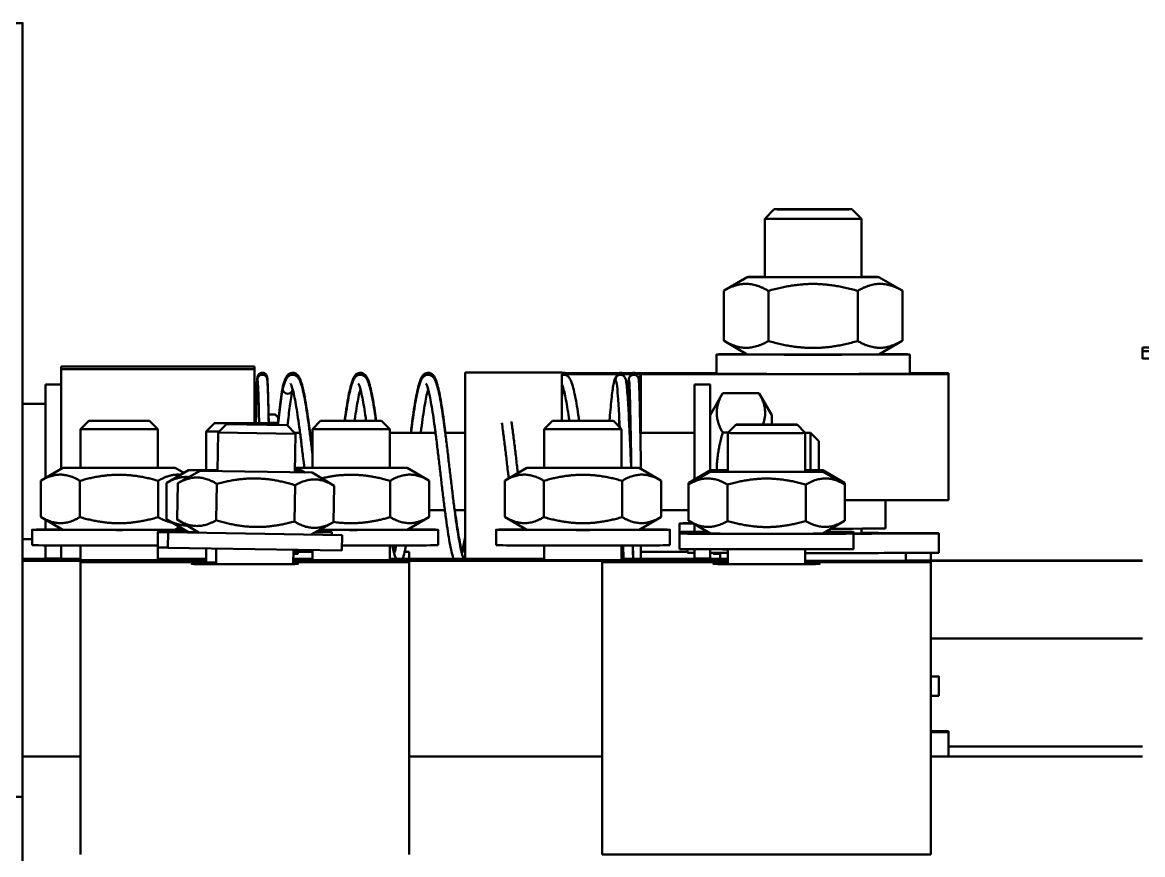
# Model space of a CAD drawing. Header units: millimetres. Extents: x -1901 to 2520, y -3919 to 1782.
# Drawn here: x 231.3 to 289.2, y 1018.2 to 1061.2 of the extents above; entities that cross this region are included whole.
import ezdxf

# ---------------------------------------------------------------- set-up
doc = ezdxf.new("R2010")
doc.units = ezdxf.units.MM
doc.header["$LTSCALE"] = 6
doc.layers.add('Visible (ISO)', color=7, linetype='Continuous', lineweight=50)

msp = doc.modelspace()

# ---------------------------------------------------------------- linework, layer by layer
at = {"layer": 'Visible (ISO)'}
for p, q in [((231.251, 1061.173), (198.251, 1061.173)), ((231.251, 1061.204), (231.251, 1061.173)), ((231.251, 1021.173), (231.251, 1061.173)), ((270.143, 1051.544), (269.652, 1051.053)), ((274.161, 1051.544), (274.652, 1051.053)), ((269.652, 1048.044), (269.652, 1051.053)), ((274.652, 1048.044), (274.652, 1051.053)), ((268.752, 1048.044), (267.547, 1047.348)), ((275.552, 1048.044), (276.756, 1047.349)), ((267.533, 1044.748), (267.533, 1047.34)), ((269.842, 1044.735), (269.842, 1047.328)), ((274.461, 1044.735), (274.461, 1047.328)), ((276.771, 1044.748), (276.771, 1047.34)), ((268.752, 1044.044), (267.547, 1044.739)), ((275.552, 1044.044), (276.756, 1044.739)), ((289.2, 1044.393), (289.2, 1044.206)), ((267.152, 1043.044), (267.152, 1044.044)), ((277.152, 1043.044), (277.152, 1044.044)), ((289.2, 1044.206), (289.2, 1043.824)), ((289.2, 1043.824), (305.6, 1043.824)), ((289.2, 1043.824), (289.2, 1043.819)), ((243.251, 1043.41), (233.251, 1043.41)), ((233.251, 1043.278), (233.251, 1043.41)), ((243.251, 1043.278), (233.251, 1043.278)), ((233.251, 1038.122), (233.251, 1043.278)), ((243.251, 1043.278), (243.251, 1043.41)), ((243.251, 1040.494), (243.251, 1043.278)), ((254.152, 1043.1), (259.152, 1043.1)), ((254.152, 1043.1), (254.152, 1042.988)), ((259.152, 1043.1), (259.152, 1043.075)), ((254.152, 1040.982), (254.152, 1042.988)), ((267.152, 1043.075), (259.152, 1043.075)), ((259.152, 1043.013), (259.152, 1042.988)), ((279.152, 1043.013), (259.152, 1043.013)), ((259.152, 1042.988), (259.152, 1040.982)), ((263.251, 1042.958), (263.251, 1042.958)), ((263.251, 1042.531), (263.251, 1042.958)), ((263.251, 1039.994), (263.251, 1042.531)), ((279.152, 1043.075), (277.152, 1043.075)), ((279.152, 1043.075), (279.152, 1043.013)), ((279.152, 1036.513), (279.152, 1043.013)), ((232.451, 1037.66), (232.451, 1042.494)), ((233.251, 1042.494), (232.451, 1042.494)), ((266.022, 1042.494), (266.022, 1037.581)), ((266.022, 1042.494), (266.822, 1042.494)), ((266.822, 1042.494), (266.822, 1038.043)), ((266.822, 1040.894), (267.476, 1042.029)), ((269.363, 1042.036), (267.481, 1042.036)), ((270.022, 1040.894), (269.367, 1042.029)), ((231.251, 1041.494), (232.451, 1041.494)), ((244.322, 1040.937), (244.497, 1040.761)), ((254.152, 1034.982), (254.152, 1040.982)), ((259.152, 1040.982), (259.152, 1040.613)), ((270.022, 1040.416), (270.022, 1040.894)), ((234.68, 1040.609), (234.251, 1040.18)), ((237.822, 1040.609), (238.251, 1040.18)), ((241.18, 1040.489), (240.751, 1040.06)), ((241.812, 1040.432), (241.375, 1040.009)), ((241.812, 1040.432), (244.952, 1040.381)), ((244.322, 1040.489), (244.421, 1040.389)), ((244.952, 1040.381), (245.375, 1039.945)), ((246.68, 1040.609), (246.251, 1040.18)), ((249.822, 1040.609), (250.251, 1040.18)), ((258.68, 1040.609), (258.251, 1040.18)), ((261.822, 1040.609), (262.251, 1040.18)), ((268.18, 1040.411), (267.751, 1039.982)), ((271.322, 1040.411), (271.751, 1039.982)), ((234.251, 1038.18), (234.251, 1040.18)), ((238.251, 1038.18), (238.251, 1040.18)), ((240.751, 1038.06), (240.751, 1040.06)), ((241.343, 1038.009), (241.375, 1040.009)), ((245.375, 1039.945), (241.375, 1040.009)), ((245.327, 1039.994), (245.613, 1039.994)), ((245.343, 1037.945), (245.375, 1039.945)), ((246.117, 1039.994), (246.251, 1039.994)), ((246.251, 1038.18), (246.251, 1040.18)), ((250.251, 1038.18), (250.251, 1040.18)), ((250.251, 1039.994), (252.621, 1039.994)), ((253.125, 1039.994), (254.152, 1039.994)), ((258.251, 1038.18), (258.251, 1040.18)), ((262.251, 1038.18), (262.251, 1040.18)), ((262.663, 1039.994), (262.719, 1039.994)), ((263.217, 1039.994), (266.022, 1039.994)), ((267.773, 1040.004), (267.481, 1040.004)), ((267.751, 1037.982), (267.751, 1039.982)), ((271.738, 1039.994), (272.022, 1039.994)), ((271.751, 1037.982), (271.751, 1039.982)), ((272.022, 1038.065), (272.022, 1039.994)), ((272.451, 1039.565), (272.022, 1039.994)), ((272.451, 1039.565), (272.451, 1038.063)), ((233.351, 1038.18), (232.222, 1037.528)), ((239.851, 1038.06), (238.722, 1037.408)), ((239.151, 1038.18), (239.605, 1037.918)), ((240.443, 1038.024), (239.292, 1037.383)), ((246.243, 1037.93), (240.443, 1038.024)), ((245.351, 1038.18), (245.346, 1038.177)), ((245.651, 1038.06), (245.864, 1037.937)), ((246.243, 1037.93), (247.373, 1037.253)), ((251.151, 1038.18), (252.28, 1037.528)), ((257.351, 1038.18), (256.222, 1037.528)), ((263.151, 1038.18), (264.28, 1037.528)), ((266.851, 1038.06), (265.722, 1037.408)), ((266.851, 1037.982), (265.722, 1037.33)), ((272.651, 1038.06), (273.78, 1037.408)), ((272.651, 1037.982), (273.78, 1037.33)), ((232.209, 1037.521), (232.209, 1035.639)), ((234.23, 1037.51), (234.23, 1035.628)), ((238.272, 1037.51), (238.272, 1035.628)), ((238.709, 1037.401), (238.709, 1035.519)), ((239.291, 1037.383), (239.261, 1035.502)), ((241.312, 1037.351), (241.282, 1035.469)), ((250.272, 1037.51), (250.272, 1035.628)), ((252.292, 1037.521), (252.292, 1035.639)), ((256.209, 1037.521), (256.209, 1035.639)), ((258.23, 1037.51), (258.23, 1035.628)), ((262.272, 1037.51), (262.272, 1035.628)), ((264.292, 1037.521), (264.292, 1035.639)), ((265.709, 1037.401), (265.709, 1037.323)), ((265.709, 1037.323), (265.709, 1035.441)), ((267.73, 1037.312), (267.73, 1035.43)), ((271.772, 1037.312), (271.772, 1035.43)), ((273.792, 1037.401), (273.792, 1037.323)), ((273.792, 1037.323), (273.792, 1035.441)), ((245.353, 1037.286), (245.323, 1035.404)), ((247.373, 1037.253), (247.343, 1035.371)), ((273.792, 1036.513), (279.152, 1036.513)), ((275.902, 1035.044), (275.902, 1036.513)), ((233.351, 1034.98), (232.222, 1035.632)), ((251.151, 1034.98), (252.28, 1035.631)), ((252.292, 1035.994), (253.106, 1035.994)), ((253.61, 1035.994), (254.152, 1035.994)), ((257.351, 1034.98), (256.222, 1035.632)), ((263.151, 1034.98), (264.28, 1035.631)), ((264.292, 1035.994), (265.709, 1035.994)), ((231.751, 1034.18), (231.751, 1034.98)), ((232.451, 1034.987), (232.451, 1035.499)), ((233.251, 1034.99), (233.251, 1035.037)), ((239.851, 1034.859), (238.722, 1035.511)), ((239.151, 1034.98), (239.397, 1035.122)), ((240.392, 1034.824), (239.261, 1035.501)), ((246.191, 1034.731), (247.343, 1035.371)), ((252.751, 1034.18), (252.751, 1034.98)), ((254.152, 1033.473), (254.152, 1034.982)), ((255.751, 1034.18), (255.751, 1034.98)), ((263.251, 1034.99), (263.251, 1035.037)), ((264.751, 1034.18), (264.751, 1034.98)), ((265.251, 1034.86), (265.251, 1035.308)), ((266.851, 1034.782), (265.722, 1035.434)), ((266.022, 1035.261), (266.022, 1034.867)), ((272.651, 1034.782), (273.78, 1035.433)), ((274.652, 1034.784), (274.652, 1035.035)), ((231.251, 1034.494), (231.751, 1034.494)), ((238.251, 1034.06), (238.251, 1034.86)), ((238.779, 1034.05), (238.792, 1034.85)), ((238.792, 1034.85), (247.791, 1034.705)), ((247.251, 1034.714), (247.251, 1034.86)), ((247.778, 1033.905), (247.791, 1034.705)), ((265.251, 1034.782), (265.251, 1034.86)), ((265.251, 1033.982), (265.251, 1034.782)), ((274.251, 1034.782), (274.251, 1034.86)), ((274.251, 1033.982), (274.251, 1034.782)), ((278.652, 1034.794), (278.652, 1033.794)), ((232.451, 1033.494), (232.451, 1034.172)), ((233.251, 1033.473), (233.251, 1034.169)), ((234.251, 1033.403), (234.251, 1034.167)), ((238.251, 1033.403), (238.251, 1034.06)), ((238.779, 1034.05), (247.778, 1033.905)), ((240.751, 1033.283), (240.751, 1034.018)), ((241.266, 1033.204), (241.279, 1034.01)), ((245.266, 1033.208), (245.278, 1033.945)), ((246.251, 1033.832), (245.276, 1033.832)), ((246.251, 1033.403), (246.251, 1033.93)), ((250.251, 1033.403), (250.251, 1034.167)), ((251.251, 1033.832), (251.025, 1033.832)), ((251.251, 1033.72), (251.251, 1033.832)), ((258.251, 1033.403), (258.251, 1034.167)), ((262.251, 1033.403), (262.251, 1034.167)), ((262.336, 1033.832), (262.251, 1033.832)), ((263.251, 1033.473), (263.251, 1034.169)), ((265.652, 1033.832), (263.251, 1033.832)), ((265.652, 1033.976), (265.652, 1033.794)), ((266.022, 1033.974), (266.022, 1033.494)), ((266.822, 1033.971), (266.822, 1033.494)), ((267.471, 1033.97), (267.476, 1033.96)), ((267.751, 1033.953), (267.481, 1033.953)), ((267.751, 1033.205), (267.751, 1033.969)), ((271.751, 1033.205), (271.751, 1033.969)), ((234.251, 1033.473), (231.251, 1033.473)), ((231.251, 1033.38), (240.751, 1033.38)), ((233.251, 1033.494), (232.451, 1033.494)), ((234.251, 1033.306), (234.251, 1033.194)), ((240.751, 1033.306), (234.251, 1033.306)), ((240.751, 1033.473), (238.251, 1033.473)), ((251.251, 1033.306), (245.268, 1033.306)), ((245.269, 1033.38), (267.751, 1033.38)), ((246.251, 1033.473), (245.271, 1033.473)), ((258.251, 1033.473), (250.251, 1033.473)), ((251.251, 1033.72), (251.251, 1033.473)), ((251.251, 1033.194), (251.251, 1033.306)), ((261.251, 1033.306), (261.251, 1033.194)), ((267.751, 1033.306), (261.251, 1033.306)), ((267.751, 1033.473), (262.251, 1033.473)), ((266.022, 1033.494), (266.822, 1033.494)), ((267.352, 1033.473), (267.352, 1033.78)), ((278.251, 1033.306), (271.751, 1033.306)), ((289.2, 1033.366), (272.371, 1033.367)), ((289.2, 1033.368), (273.88, 1033.368)), ((276.952, 1033.368), (276.952, 1033.78)), ((276.952, 1033.398), (289.2, 1033.398)), ((276.952, 1033.396), (289.2, 1033.396)), ((278.251, 1033.72), (278.251, 1033.787)), ((278.251, 1033.72), (278.251, 1033.398)), ((278.251, 1033.194), (278.251, 1033.306)), ((234.251, 1031.188), (234.251, 1033.194)), ((251.251, 1033.194), (251.251, 1031.188)), ((261.251, 1031.188), (261.251, 1033.194)), ((278.251, 1033.194), (278.251, 1031.188)), ((234.251, 1018.188), (234.251, 1031.188)), ((251.251, 1018.188), (251.251, 1031.188)), ((261.251, 1018.188), (261.251, 1031.188)), ((278.251, 1018.188), (278.251, 1031.188)), ((289.2, 1029.366), (278.251, 1029.366)), ((278.652, 1026.394), (278.652, 1027.394)), ((278.251, 1024.575), (279.152, 1024.575)), ((279.152, 1024.575), (279.152, 1024.513)), ((279.152, 1024.513), (278.251, 1024.513)), ((279.152, 1023.25), (279.152, 1024.513)), ((279.152, 1023.776), (289.2, 1023.776)), ((231.251, 1023.25), (234.251, 1023.25)), ((251.251, 1023.25), (261.251, 1023.25)), ((278.251, 1023.25), (289.2, 1023.25)), ((231.251, 1021.173), (198.251, 1021.173)), ((231.251, 1016.157), (231.251, 1021.173)), ((261.251, 1018.188), (278.251, 1018.188))]:
    msp.add_line(p, q, dxfattribs=at)
for centre, major_axis in [((272.152, 1051.544), (2.009, 0)), ((236.251, 1040.609), (1.571, 0)), ((242.751, 1040.489), (1.571, 0)), ((248.251, 1040.609), (1.571, 0)), ((260.251, 1040.609), (1.571, 0)), ((269.751, 1040.411), (1.571, 0))]:
    msp.add_ellipse(centre, major_axis=major_axis, ratio=0.003094, dxfattribs=at)
for centre, major_axis, ratio, start_param, end_param in [((272.152, 1051.053), (-2.5, 0), 0.003094, 6.280092, 9.427872), ((272.152, 1048.044), (-3.4, 0), 0.003094, 5.53849, 10.169474), ((272.152, 1048.044), (-2.5, 0), 0.003094, 6.279998, 9.427966), ((291.2, 1044.393), (-2, 0), 0.003094, 4.712389, 6.283185), ((272.152, 1044.044), (5, 0), 0.003094, 2.323917, 7.100861), ((272.152, 1044.044), (3.4, 0), 0.003094, 3.146951, 6.277827), ((291.2, 1044.206), (-2, 0), 0.003094, 0, 1.570796), ((262.187, 1042.843), (0, 0.25), 0.993179, 0, 0.388031), ((262.187, 1042.744), (0, 0.25), 0.993179, 0, 2.16661), ((263.38, 1042.744), (0, 0.25), 0.993179, 0.547639, 1.547506), ((263.38, 1042.744), (0, 0.25), 0.993179, 1.823613, 2.593953), ((272.152, 1043.044), (5, 0), 0.003094, 3.141593, 6.283185), ((244.971, 1042.233), (-0.242, 0.063), 0.886332, 0, 1.797445), ((244.971, 1042.332), (-0.242, 0.063), 0.886332, 0, 0.450374), ((244.971, 1042.233), (0.242, -0.063), 0.886332, 4.939037, 6.283185), ((242.751, 1040.937), (1.571, 0), 0.003094, 1.186708, 1.246805), ((242.751, 1040.937), (-1.571, 0), 0.003094, 1.894788, 1.954754), ((242.751, 1040.937), (1.571, 0), 0.003094, 5.617199, 6.949302), ((242.751, 1040.508), (2, 0), 0.003094, 4.965069, 5.00641), ((242.751, 1040.508), (2, 0), 0.003094, 5.383488, 5.746302), ((236.251, 1040.18), (-2, 0), 0.003094, 6.280092, 9.427872), ((242.751, 1040.06), (-2, 0), 0.003094, 6.280092, 7.127668), ((248.251, 1040.18), (-2, 0), 0.003094, 6.280092, 9.427872), ((260.251, 1040.18), (-2, 0), 0.003094, 6.280092, 9.427872), ((269.751, 1039.982), (-2, 0), 0.003094, 6.280092, 9.427872), ((236.251, 1038.18), (-2.9, 0), 0.003094, 5.473402, 10.234562), ((242.751, 1038.06), (-2.9, 0), 0.003094, 5.473402, 7.347392), ((248.251, 1038.18), (-2.9, 0), 0.003094, 5.473402, 10.234562), ((242.751, 1038.06), (2.9, 0), 0.003094, 5.819281, 6.74699), ((260.251, 1038.18), (-2.9, 0), 0.003094, 5.473402, 10.234562), ((269.751, 1037.982), (-2.9, 0), 0.003094, 5.473402, 10.234562), ((269.751, 1038.06), (-2.9, 0), 0.003094, 5.473402, 7.092969), ((269.751, 1038.06), (2.9, 0), 0.003094, 5.473402, 7.092969), ((236.251, 1034.98), (-4.5, 0), 0.003094, 5.418044, 8.713074), ((236.251, 1034.98), (2.9, 0), 0.003094, 3.146951, 6.277827), ((236.251, 1034.98), (4.5, 0), 0.003094, 0.722421, 0.865141), ((248.251, 1034.98), (4.5, 0), 0.003094, 4.34036, 7.148327), ((248.251, 1034.98), (2.9, 0), 0.003094, 4.117247, 6.277827), ((260.251, 1034.98), (4.5, 0), 0.003094, 2.276451, 7.148327), ((260.251, 1034.98), (2.9, 0), 0.003094, 3.146951, 6.277827), ((269.751, 1035.308), (-4.5, 0), 0.003094, 5.727827, 6.84926), ((272.152, 1035.044), (3.75, 0), 0.003094, 4.964064, 6.283185), ((242.751, 1034.86), (-4.5, 0), 0.003094, 5.418044, 7.291856), ((242.751, 1034.86), (-2.9, 0), 0.003094, 0.005358, 0.589975), ((242.751, 1034.86), (4.5, 0), 0.003094, 5.661071, 6.894173), ((269.751, 1034.782), (4.5, 0), 0.003094, 2.276451, 7.148327), ((269.751, 1034.86), (-4.5, 0), 0.003094, 5.457889, 7.119199), ((269.751, 1034.782), (2.9, 0), 0.003094, 3.146951, 6.277827), ((269.751, 1034.86), (4.5, 0), 0.003094, 5.447172, 7.108482), ((272.152, 1034.794), (6.5, 0), 0.003094, 5.041219, 7.459191), ((272.152, 1034.794), (4, 0), 0.003094, 5.264835, 7.17885), ((236.251, 1034.18), (-4.5, 0), 0.003094, 0, 2.03135), ((242.751, 1034.06), (-4.5, 0), 0.003094, 0, 0.489393), ((242.751, 1033.815), (2.75, 0), 0.003094, 5.876013, 6.690258), ((248.251, 1034.18), (4.5, 0), 0.003094, 4.608022, 6.283185), ((260.251, 1034.18), (4.5, 0), 0.003094, 3.141593, 6.283185), ((269.751, 1033.982), (4.5, 0), 0.003094, 3.141593, 6.283185), ((236.251, 1033.409), (2.75, 0), 0.003094, 2.385136, 7.039642), ((242.751, 1033.289), (-2.75, 0), 0.003094, 5.526729, 7.28403), ((248.251, 1033.409), (2.75, 0), 0.003094, 2.385136, 7.039642), ((242.751, 1033.289), (2.75, 0), 0.003094, 5.868305, 6.697966), ((242.751, 1033.737), (2.75, 0), 0.003094, 5.874864, 6.691407), ((260.251, 1033.409), (2.75, 0), 0.003094, 2.385136, 7.039642), ((272.152, 1033.794), (-6.5, 0), 0.003094, 0, 0.338879), ((269.751, 1033.289), (-2.75, 0), 0.003094, 5.526729, 7.039642), ((272.152, 1033.794), (-6.5, 0), 0.003094, 0.609296, 0.827031), ((269.751, 1033.737), (-2.75, 0), 0.003094, 5.772468, 6.793902), ((272.152, 1033.794), (6.5, 0), 0.003094, 4.65067, 6.283185), ((272.383, 1033.382), (-5.075, 0), 0.003094, 1.445941, 1.568427), ((269.751, 1033.289), (2.75, 0), 0.003094, 5.526729, 7.039642), ((242.751, 1033.211), (2.75, 0), 0.003094, 2.141189, 6.699095), ((269.751, 1033.211), (2.75, 0), 0.003094, 2.385136, 7.039642), ((272.152, 1027.394), (6.5, 0), 0.003094, 5.93013, 6.636241), ((272.152, 1026.394), (6.5, 0), 0.003094, 5.93013, 6.283185)]:
    msp.add_ellipse(centre, major_axis=major_axis, ratio=ratio, start_param=start_param, end_param=end_param, dxfattribs=at)
for points, weights in [([(269.842, 1047.328), (268.688, 1048.001), (267.533, 1047.34)], [1, 1.15470053838, 1]), ([(267.533, 1047.34), (267.54, 1047.344), (267.547, 1047.348)], [1, 1.00082451687, 1.00164024479]), ([(274.461, 1047.328), (272.152, 1047.995), (269.842, 1047.328)], [1, 1.15470053838, 1]), ([(276.771, 1047.34), (275.616, 1048.001), (274.461, 1047.328)], [1, 1.15470053838, 1]), ([(276.756, 1047.349), (276.763, 1047.344), (276.771, 1047.34)], [1.00165546919, 1.00083221148, 1]), ([(267.533, 1044.748), (268.688, 1044.075), (269.842, 1044.735)], [1, 1.15470053838, 1]), ([(269.842, 1044.735), (272.152, 1044.069), (274.461, 1044.735)], [1, 1.15470053838, 1]), ([(274.461, 1044.735), (275.616, 1044.075), (276.771, 1044.748)], [1, 1.15470053838, 1]), ([(267.481, 1042.036), (266.897, 1041.02), (267.481, 1040.004)], [1, 1.15470053838, 1]), ([(267.476, 1042.029), (267.478, 1042.032), (267.481, 1042.036)], [1.00097678639, 1.00048994488, 1]), ([(269.363, 1042.036), (269.365, 1042.032), (269.367, 1042.029)], [1, 1.00048994445, 1.00097678554]), ([(269.559, 1040.416), (269.848, 1041.19), (269.363, 1042.036)], [1.04735501591, 1.12551811029, 1]), ([(267.481, 1040.004), (267.18, 1038.964), (267.168, 1038.064)], [1, 1.07404093538, 1.07720868351]), ([(234.23, 1037.51), (233.22, 1038.099), (232.209, 1037.521)], [1, 1.15470053838, 1]), ([(232.209, 1037.521), (232.216, 1037.524), (232.222, 1037.528)], [1, 1.00083990527, 1.00167069045]), ([(238.272, 1037.51), (236.251, 1038.093), (234.23, 1037.51)], [1, 1.15470053838, 1]), ([(239.437, 1037.821), (238.895, 1037.873), (238.272, 1037.51)], [1.07524112678, 1.09012300317, 1]), ([(239.862, 1037.7), (239.326, 1037.753), (238.709, 1037.401)], [1.07559289077, 1.08900932978, 1]), ([(238.709, 1037.401), (238.716, 1037.404), (238.722, 1037.408)], [1, 1.00083990527, 1.00167069045]), ([(241.312, 1037.351), (240.311, 1037.95), (239.291, 1037.383)], [1, 1.15470053838, 1]), ([(239.291, 1037.383), (239.292, 1037.383), (239.292, 1037.383)], [1, 1.00001541028, 1.0000308175]), ([(245.353, 1037.286), (243.342, 1037.901), (241.312, 1037.351)], [1, 1.15470053838, 1]), ([(247.373, 1037.253), (246.373, 1037.853), (245.353, 1037.286)], [1, 1.15470053838, 1]), ([(250.272, 1037.51), (248.45, 1038.036), (246.728, 1037.639)], [1, 1.13743115563, 1.03068316702]), ([(252.292, 1037.521), (251.282, 1038.099), (250.272, 1037.51)], [1, 1.15470053838, 1]), ([(252.28, 1037.528), (252.286, 1037.524), (252.292, 1037.521)], [1.00162502006, 1.00081682288, 1]), ([(258.23, 1037.51), (257.22, 1038.099), (256.209, 1037.521)], [1, 1.15470053838, 1]), ([(256.209, 1037.521), (256.216, 1037.524), (256.222, 1037.528)], [1, 1.00083990527, 1.00167069045]), ([(262.272, 1037.51), (260.251, 1038.093), (258.23, 1037.51)], [1, 1.15470053838, 1]), ([(264.292, 1037.521), (263.282, 1038.099), (262.272, 1037.51)], [1, 1.15470053838, 1]), ([(264.28, 1037.528), (264.286, 1037.524), (264.292, 1037.521)], [1.00162502006, 1.00081682288, 1]), ([(266.263, 1037.643), (266.002, 1037.568), (265.709, 1037.401)], [1.0596163322, 1.04031346587, 1]), ([(267.73, 1037.312), (266.72, 1037.901), (265.709, 1037.323)], [1, 1.15470053838, 1]), ([(265.709, 1037.401), (265.716, 1037.404), (265.722, 1037.408)], [1, 1.00083990527, 1.00167069045]), ([(265.709, 1037.323), (265.716, 1037.326), (265.722, 1037.33)], [1, 1.00083990527, 1.00167069045]), ([(271.772, 1037.312), (269.751, 1037.895), (267.73, 1037.312)], [1, 1.15470053838, 1]), ([(273.792, 1037.323), (272.782, 1037.901), (271.772, 1037.312)], [1, 1.15470053838, 1]), ([(273.792, 1037.401), (273.5, 1037.568), (273.238, 1037.643)], [1, 1.04033619844, 1.05963809511]), ([(273.78, 1037.408), (273.786, 1037.404), (273.792, 1037.401)], [1.00162502006, 1.00081682288, 1]), ([(273.78, 1037.33), (273.786, 1037.326), (273.792, 1037.323)], [1.00162502006, 1.00081682288, 1]), ([(232.209, 1035.639), (233.22, 1035.05), (234.23, 1035.628)], [1, 1.15470053838, 1]), ([(234.23, 1035.628), (236.251, 1035.045), (238.272, 1035.628)], [1, 1.15470053838, 1]), ([(238.272, 1035.628), (238.667, 1035.402), (239.014, 1035.343)], [1, 1.05533648934, 1.07108517783]), ([(247.343, 1035.382), (248.726, 1035.182), (250.272, 1035.628)], [1.05980537127, 1.11418914236, 1]), ([(250.272, 1035.628), (251.282, 1035.05), (252.292, 1035.639)], [1, 1.15470053838, 1]), ([(256.209, 1035.639), (257.22, 1035.05), (258.23, 1035.628)], [1, 1.15470053838, 1]), ([(258.23, 1035.628), (260.251, 1035.045), (262.272, 1035.628)], [1, 1.15470053838, 1]), ([(262.272, 1035.628), (263.282, 1035.05), (264.292, 1035.639)], [1, 1.15470053838, 1]), ([(238.709, 1035.519), (239.274, 1035.19), (239.763, 1035.201)], [1, 1.08089365618, 1.07718794795]), ([(239.261, 1035.501), (239.261, 1035.501), (239.261, 1035.502)], [1.0000308175, 1.00001541028, 1]), ([(239.261, 1035.502), (240.262, 1034.902), (241.282, 1035.469)], [1, 1.15470053838, 1]), ([(241.282, 1035.469), (243.293, 1034.853), (245.323, 1035.404)], [1, 1.15470053838, 1]), ([(245.323, 1035.404), (246.324, 1034.804), (247.343, 1035.371)], [1, 1.15470053838, 1]), ([(265.709, 1035.441), (266.72, 1034.852), (267.73, 1035.43)], [1, 1.15470053838, 1]), ([(267.73, 1035.43), (269.751, 1034.847), (271.772, 1035.43)], [1, 1.15470053838, 1]), ([(271.772, 1035.43), (272.782, 1034.852), (273.792, 1035.441)], [1, 1.15470053838, 1]), ([(267.471, 1033.97), (267.476, 1033.961), (267.481, 1033.953)], [1.00222139553, 1.00111878881, 1])]:
    msp.add_rational_spline(points, weights, degree=2, dxfattribs=at)
for points, knots in [([(243.33, 1040.493), (243.338, 1040.894), (243.346, 1041.264), (243.362, 1041.924), (243.371, 1042.213), (243.388, 1042.638), (243.394, 1042.764), (243.411, 1042.87), (243.413, 1042.884), (243.423, 1042.92), (243.429, 1042.938), (243.449, 1042.975), (243.457, 1042.987), (243.479, 1043.014), (243.495, 1043.03), (243.532, 1043.058), (243.553, 1043.07), (243.601, 1043.087), (243.628, 1043.093), (243.683, 1043.094), (243.711, 1043.09), (243.763, 1043.074), (243.788, 1043.061), (243.83, 1043.031), (243.847, 1043.013), (243.873, 1042.98), (243.881, 1042.965), (243.894, 1042.94), (243.898, 1042.93), (243.906, 1042.908), (243.908, 1042.898), (243.915, 1042.87), (243.917, 1042.856), (243.925, 1042.796), (243.929, 1042.743), (243.94, 1042.567), (243.946, 1042.428), (243.961, 1041.998), (243.97, 1041.659), (243.984, 1041.027), (243.989, 1040.767), (243.995, 1040.492)], [0.469053, 0.469053, 0.469053, 0.469053, 0.607974, 0.607974, 0.759826, 0.759826, 0.912692, 0.912692, 0.936507, 0.936507, 0.950964, 0.950964, 0.956984, 0.956984, 0.964671, 0.964671, 0.972349, 0.972349, 0.980872, 0.980872, 0.989563, 0.989563, 0.998252, 0.998252, 1.006773, 1.006773, 1.014467, 1.014467, 1.022111, 1.022111, 1.033316, 1.033316, 1.058739, 1.058739, 1.135028, 1.135028, 1.240947, 1.240947, 1.399643, 1.399643, 1.494931, 1.494931, 1.494931, 1.494931]), ([(246.13, 1039.994), (246.11, 1040.156), (246.089, 1040.314), (246.038, 1040.693), (246.007, 1040.908), (245.946, 1041.313), (245.916, 1041.503), (245.853, 1041.856), (245.822, 1042.018), (245.757, 1042.313), (245.724, 1042.444), (245.651, 1042.682), (245.612, 1042.784), (245.529, 1042.927), (245.494, 1042.977), (245.399, 1043.049), (245.355, 1043.073), (245.236, 1043.101), (245.158, 1043.091), (245.035, 1043.036), (244.992, 1042.994), (244.915, 1042.9), (244.885, 1042.845), (244.809, 1042.676), (244.769, 1042.55), (244.729, 1042.395)], [27.108022, 27.108022, 27.108022, 27.108022, 27.218866, 27.218866, 27.381413, 27.381413, 27.545061, 27.545061, 27.710939, 27.710939, 27.882333, 27.882333, 28.072794, 28.072794, 28.185218, 28.185218, 28.247277, 28.247277, 28.326982, 28.326982, 28.417348, 28.417348, 28.537787, 28.537787, 28.742452, 28.742452, 28.742452, 28.742452]), ([(249.552, 1040.612), (249.528, 1040.785), (249.505, 1040.951), (249.45, 1041.313), (249.419, 1041.503), (249.357, 1041.856), (249.326, 1042.018), (249.261, 1042.312), (249.228, 1042.443), (249.155, 1042.682), (249.116, 1042.784), (249.033, 1042.927), (248.997, 1042.977), (248.903, 1043.049), (248.859, 1043.073), (248.74, 1043.101), (248.662, 1043.091), (248.538, 1043.036), (248.496, 1042.994), (248.419, 1042.9), (248.389, 1042.845), (248.333, 1042.72), (248.308, 1042.652), (248.244, 1042.449), (248.207, 1042.302), (248.138, 1041.979), (248.105, 1041.81), (248.042, 1041.443), (248.011, 1041.247), (247.96, 1040.902), (247.939, 1040.76), (247.919, 1040.614)], [20.970716, 20.970716, 20.970716, 20.970716, 21.098179, 21.098179, 21.261826, 21.261826, 21.427703, 21.427703, 21.599094, 21.599094, 21.789544, 21.789544, 21.902013, 21.902013, 21.964084, 21.964084, 22.043791, 22.043791, 22.134155, 22.134155, 22.254581, 22.254581, 22.374277, 22.374277, 22.566699, 22.566699, 22.737467, 22.737467, 22.903022, 22.903022, 23.011082, 23.011082, 23.011082, 23.011082]), ([(253.138, 1039.994), (253.117, 1040.155), (253.097, 1040.313), (253.046, 1040.691), (253.015, 1040.905), (252.954, 1041.311), (252.923, 1041.502), (252.861, 1041.855), (252.83, 1042.017), (252.765, 1042.311), (252.732, 1042.442), (252.659, 1042.681), (252.62, 1042.783), (252.537, 1042.926), (252.502, 1042.977), (252.407, 1043.049), (252.363, 1043.073), (252.244, 1043.101), (252.166, 1043.091), (252.042, 1043.036), (252, 1042.994), (251.923, 1042.9), (251.893, 1042.845), (251.837, 1042.721), (251.812, 1042.652), (251.748, 1042.45), (251.711, 1042.302), (251.641, 1041.98), (251.609, 1041.81), (251.546, 1041.443), (251.515, 1041.248), (251.453, 1040.833), (251.422, 1040.614), (251.375, 1040.258), (251.358, 1040.127), (251.341, 1039.994)], [14.541651, 14.541651, 14.541651, 14.541651, 14.65195, 14.65195, 14.814494, 14.814494, 14.978137, 14.978137, 15.144004, 15.144004, 15.315367, 15.315367, 15.505703, 15.505703, 15.618615, 15.618615, 15.680827, 15.680827, 15.760553, 15.760553, 15.850885, 15.850885, 15.971178, 15.971178, 16.090924, 16.090924, 16.283385, 16.283385, 16.454159, 16.454159, 16.619716, 16.619716, 16.783198, 16.783198, 16.874275, 16.874275, 16.874275, 16.874275]), ([(259.354, 1043.075), (259.346, 1043.078), (259.337, 1043.08), (259.272, 1043.098), (259.207, 1043.095), (259.152, 1043.079)], [3.09975524, 3.09975524, 3.09975524, 3.09975524, 3.11056544, 3.11056544, 3.17831838, 3.17831838, 3.17831838, 3.17831838]), ([(262.782, 1043.075), (262.782, 1043.075), (262.782, 1043.075), (262.807, 1043.085), (262.834, 1043.091), (262.888, 1043.095), (262.916, 1043.092), (262.952, 1043.082), (262.962, 1043.079), (262.971, 1043.075)], [1.51222312, 1.51222312, 1.51222312, 1.51222312, 1.51223713, 1.51223713, 1.52070706, 1.52070706, 1.52939486, 1.52939486, 1.53258363, 1.53258363, 1.53258363, 1.53258363]), ([(243.332, 1040.493), (243.34, 1040.856), (243.347, 1041.191), (243.362, 1041.825), (243.371, 1042.114), (243.388, 1042.539), (243.394, 1042.665), (243.411, 1042.771), (243.413, 1042.785), (243.423, 1042.821), (243.429, 1042.839), (243.449, 1042.876), (243.457, 1042.888), (243.479, 1042.915), (243.495, 1042.931), (243.532, 1042.959), (243.553, 1042.971), (243.601, 1042.988), (243.628, 1042.994), (243.683, 1042.995), (243.711, 1042.991), (243.763, 1042.975), (243.788, 1042.962), (243.83, 1042.932), (243.847, 1042.914), (243.873, 1042.881), (243.881, 1042.866), (243.894, 1042.841), (243.898, 1042.831), (243.906, 1042.809), (243.908, 1042.799), (243.915, 1042.771), (243.917, 1042.757), (243.925, 1042.697), (243.929, 1042.644), (243.94, 1042.468), (243.946, 1042.329), (243.961, 1041.899), (243.97, 1041.56), (243.983, 1040.957), (243.988, 1040.73), (243.993, 1040.492)], [0.480573, 0.480573, 0.480573, 0.480573, 0.607974, 0.607974, 0.759826, 0.759826, 0.912692, 0.912692, 0.936507, 0.936507, 0.950964, 0.950964, 0.956984, 0.956984, 0.964671, 0.964671, 0.972349, 0.972349, 0.980872, 0.980872, 0.989563, 0.989563, 0.998252, 0.998252, 1.006773, 1.006773, 1.014467, 1.014467, 1.022111, 1.022111, 1.033316, 1.033316, 1.058739, 1.058739, 1.135028, 1.135028, 1.240947, 1.240947, 1.399643, 1.399643, 1.48342, 1.48342, 1.48342, 1.48342]), ([(243.495, 1040.493), (243.489, 1040.807), (243.483, 1041.099), (243.468, 1041.711), (243.46, 1042.012), (243.443, 1042.457), (243.433, 1042.614), (243.426, 1042.674), (243.425, 1042.679), (243.425, 1042.679)], [0.0437166, 0.0437166, 0.0437166, 0.0437166, 0.1538473, 0.1538473, 0.3047474, 0.3047474, 0.4548773, 0.4548773, 0.4783063, 0.4783063, 0.4783063, 0.4783063]), ([(246.251, 1038.913), (246.25, 1038.919), (246.25, 1038.925), (246.219, 1039.181), (246.189, 1039.429), (246.129, 1039.911), (246.098, 1040.145), (246.038, 1040.594), (246.007, 1040.809), (245.946, 1041.214), (245.916, 1041.404), (245.853, 1041.757), (245.822, 1041.919), (245.757, 1042.214), (245.724, 1042.345), (245.651, 1042.583), (245.612, 1042.685), (245.529, 1042.828), (245.494, 1042.878), (245.399, 1042.95), (245.355, 1042.974), (245.236, 1043.002), (245.158, 1042.992), (245.035, 1042.937), (244.992, 1042.895), (244.915, 1042.801), (244.885, 1042.746), (244.809, 1042.577), (244.769, 1042.451), (244.729, 1042.296)], [26.891879, 26.891879, 26.891879, 26.891879, 26.895461, 26.895461, 27.056953, 27.056953, 27.218866, 27.218866, 27.381413, 27.381413, 27.545061, 27.545061, 27.710939, 27.710939, 27.882333, 27.882333, 28.072794, 28.072794, 28.185218, 28.185218, 28.247277, 28.247277, 28.326982, 28.326982, 28.417348, 28.417348, 28.537787, 28.537787, 28.742452, 28.742452, 28.742452, 28.742452]), ([(245.834, 1038.185), (245.814, 1038.351), (245.795, 1038.517), (245.745, 1038.933), (245.715, 1039.181), (245.656, 1039.664), (245.626, 1039.899), (245.567, 1040.349), (245.537, 1040.564), (245.478, 1040.968), (245.449, 1041.158), (245.391, 1041.505), (245.362, 1041.664), (245.306, 1041.944), (245.278, 1042.066), (245.225, 1042.269), (245.2, 1042.351), (245.157, 1042.467), (245.138, 1042.506), (245.122, 1042.533), (245.118, 1042.537), (245.118, 1042.537)], [26.749734, 26.749734, 26.749734, 26.749734, 26.854975, 26.854975, 27.015769, 27.015769, 27.176177, 27.176177, 27.336033, 27.336033, 27.494991, 27.494991, 27.652298, 27.652298, 27.806192, 27.806192, 27.952192, 27.952192, 28.07899, 28.07899, 28.133628, 28.133628, 28.133628, 28.133628]), ([(249.538, 1040.612), (249.519, 1040.749), (249.5, 1040.882), (249.45, 1041.214), (249.419, 1041.404), (249.357, 1041.757), (249.326, 1041.919), (249.261, 1042.213), (249.228, 1042.345), (249.155, 1042.583), (249.116, 1042.685), (249.033, 1042.828), (248.997, 1042.878), (248.903, 1042.95), (248.859, 1042.974), (248.74, 1043.002), (248.662, 1042.992), (248.538, 1042.937), (248.496, 1042.895), (248.419, 1042.801), (248.389, 1042.746), (248.333, 1042.621), (248.308, 1042.553), (248.244, 1042.35), (248.207, 1042.203), (248.138, 1041.88), (248.105, 1041.711), (248.042, 1041.344), (248.011, 1041.148), (247.964, 1040.834), (247.948, 1040.725), (247.933, 1040.614)], [20.995242, 20.995242, 20.995242, 20.995242, 21.098179, 21.098179, 21.261826, 21.261826, 21.427703, 21.427703, 21.599094, 21.599094, 21.789544, 21.789544, 21.902013, 21.902013, 21.964084, 21.964084, 22.043791, 22.043791, 22.134155, 22.134155, 22.254581, 22.254581, 22.374277, 22.374277, 22.566699, 22.566699, 22.737467, 22.737467, 22.903022, 22.903022, 22.986562, 22.986562, 22.986562, 22.986562]), ([(249.033, 1040.613), (249.026, 1040.665), (249.019, 1040.716), (248.982, 1040.968), (248.953, 1041.158), (248.895, 1041.505), (248.866, 1041.664), (248.809, 1041.944), (248.782, 1042.066), (248.729, 1042.269), (248.704, 1042.351), (248.661, 1042.467), (248.642, 1042.506), (248.626, 1042.533), (248.622, 1042.537), (248.622, 1042.537)], [21.0131829, 21.0131829, 21.0131829, 21.0131829, 21.052848, 21.052848, 21.2118061, 21.2118061, 21.3691127, 21.3691127, 21.5230068, 21.5230068, 21.6690073, 21.6690073, 21.7958052, 21.7958052, 21.8504432, 21.8504432, 21.8504432, 21.8504432]), ([(254.092, 1033.473), (254.087, 1033.481), (254.081, 1033.491), (254.061, 1033.536), (254.043, 1033.581), (254.003, 1033.704), (253.979, 1033.788), (253.929, 1033.993), (253.902, 1034.117), (253.847, 1034.401), (253.819, 1034.561), (253.761, 1034.913), (253.732, 1035.105), (253.674, 1035.513), (253.644, 1035.73), (253.585, 1036.183), (253.555, 1036.42), (253.496, 1036.905), (253.466, 1037.153), (253.406, 1037.657), (253.377, 1037.913), (253.317, 1038.422), (253.287, 1038.677), (253.227, 1039.179), (253.197, 1039.426), (253.136, 1039.908), (253.106, 1040.142), (253.046, 1040.592), (253.015, 1040.806), (252.954, 1041.212), (252.923, 1041.403), (252.861, 1041.756), (252.83, 1041.918), (252.765, 1042.212), (252.732, 1042.343), (252.659, 1042.582), (252.62, 1042.684), (252.537, 1042.827), (252.502, 1042.878), (252.407, 1042.95), (252.363, 1042.974), (252.244, 1043.002), (252.166, 1042.992), (252.042, 1042.937), (252, 1042.895), (251.923, 1042.801), (251.893, 1042.746), (251.837, 1042.622), (251.812, 1042.553), (251.748, 1042.351), (251.711, 1042.203), (251.641, 1041.881), (251.609, 1041.711), (251.546, 1041.344), (251.515, 1041.149), (251.453, 1040.734), (251.422, 1040.515), (251.379, 1040.191), (251.366, 1040.093), (251.354, 1039.994)], [12.778649, 12.778649, 12.778649, 12.778649, 12.821799, 12.821799, 12.931932, 12.931932, 13.066436, 13.066436, 13.214722, 13.214722, 13.369395, 13.369395, 13.527025, 13.527025, 13.686141, 13.686141, 13.846086, 13.846086, 14.006551, 14.006551, 14.16739, 14.16739, 14.328547, 14.328547, 14.490038, 14.490038, 14.65195, 14.65195, 14.814494, 14.814494, 14.978137, 14.978137, 15.144004, 15.144004, 15.315367, 15.315367, 15.505703, 15.505703, 15.618615, 15.618615, 15.680827, 15.680827, 15.760553, 15.760553, 15.850885, 15.850885, 15.971178, 15.971178, 16.090924, 16.090924, 16.283385, 16.283385, 16.454159, 16.454159, 16.619716, 16.619716, 16.783198, 16.783198, 16.851564, 16.851564, 16.851564, 16.851564]), ([(253.552, 1033.473), (253.548, 1033.486), (253.543, 1033.5), (253.5, 1033.639), (253.463, 1033.786), (253.393, 1034.109), (253.361, 1034.278), (253.297, 1034.645), (253.266, 1034.841), (253.205, 1035.256), (253.174, 1035.475), (253.113, 1035.93), (253.083, 1036.167), (253.023, 1036.654), (252.993, 1036.903), (252.932, 1037.408), (252.902, 1037.664), (252.842, 1038.174), (252.812, 1038.43), (252.753, 1038.933), (252.723, 1039.181), (252.663, 1039.664), (252.634, 1039.899), (252.574, 1040.349), (252.545, 1040.564), (252.486, 1040.968), (252.456, 1041.158), (252.398, 1041.505), (252.37, 1041.664), (252.313, 1041.944), (252.285, 1042.066), (252.233, 1042.269), (252.208, 1042.351), (252.165, 1042.467), (252.146, 1042.506), (252.129, 1042.533), (252.126, 1042.537), (252.126, 1042.537)], [12.927927, 12.927927, 12.927927, 12.927927, 12.949525, 12.949525, 13.141941, 13.141941, 13.312708, 13.312708, 13.478262, 13.478262, 13.641743, 13.641743, 13.804194, 13.804194, 13.966046, 13.966046, 14.127492, 14.127492, 14.288609, 14.288609, 14.449404, 14.449404, 14.609811, 14.609811, 14.769667, 14.769667, 14.928625, 14.928625, 15.085932, 15.085932, 15.239826, 15.239826, 15.385826, 15.385826, 15.512623, 15.512623, 15.567258, 15.567258, 15.567258, 15.567258]), ([(260.049, 1040.614), (260.035, 1040.72), (260.02, 1040.823), (259.974, 1041.13), (259.944, 1041.324), (259.882, 1041.685), (259.85, 1041.851), (259.786, 1042.154), (259.753, 1042.29), (259.682, 1042.535), (259.645, 1042.641), (259.567, 1042.793), (259.534, 1042.848), (259.44, 1042.934), (259.391, 1042.967), (259.272, 1042.999), (259.207, 1042.996), (259.152, 1042.98)], [2.146195, 2.146195, 2.146195, 2.146195, 2.225511, 2.225511, 2.388957, 2.388957, 2.554399, 2.554399, 2.724614, 2.724614, 2.910342, 2.910342, 3.033768, 3.033768, 3.110565, 3.110565, 3.178318, 3.178318, 3.178318, 3.178318]), ([(259.545, 1040.613), (259.537, 1040.666), (259.53, 1040.718), (259.493, 1040.97), (259.464, 1041.159), (259.406, 1041.507), (259.377, 1041.665), (259.32, 1041.945), (259.293, 1042.068), (259.24, 1042.27), (259.215, 1042.352), (259.177, 1042.454), (259.163, 1042.485), (259.152, 1042.506)], [2.1636593, 2.1636593, 2.1636593, 2.1636593, 2.2038529, 2.2038529, 2.3628068, 2.3628068, 2.5201054, 2.5201054, 2.6739821, 2.6739821, 2.8199405, 2.8199405, 2.9138591, 2.9138591, 2.9138591, 2.9138591]), ([(261.622, 1040.611), (261.63, 1040.706), (261.637, 1040.798), (261.679, 1041.294), (261.714, 1041.654), (261.783, 1042.239), (261.818, 1042.465), (261.874, 1042.696), (261.891, 1042.753), (261.936, 1042.843), (261.955, 1042.876), (262.011, 1042.932), (262.036, 1042.952), (262.103, 1042.984), (262.145, 1042.994), (262.187, 1042.994)], [0.2732063, 0.2732063, 0.2732063, 0.2732063, 0.3069356, 0.3069356, 0.4600038, 0.4600038, 0.6150322, 0.6150322, 0.6833152, 0.6833152, 0.7180994, 0.7180994, 0.736622, 0.736622, 0.7562734, 0.7562734, 0.7562734, 0.7562734]), ([(262.151, 1040.28), (262.141, 1040.471), (262.132, 1040.654), (262.102, 1041.229), (262.081, 1041.587), (262.039, 1042.156), (262.018, 1042.378), (261.99, 1042.566), (261.981, 1042.608), (261.977, 1042.626), (261.976, 1042.628), (261.976, 1042.628)], [0.2406991, 0.2406991, 0.2406991, 0.2406991, 0.3056739, 0.3056739, 0.4566608, 0.4566608, 0.6064766, 0.6064766, 0.6718063, 0.6718063, 0.6851774, 0.6851774, 0.6851774, 0.6851774]), ([(262.187, 1042.994), (262.222, 1042.994), (262.258, 1042.987), (262.317, 1042.962), (262.341, 1042.945), (262.38, 1042.91), (262.395, 1042.892), (262.419, 1042.856), (262.428, 1042.839), (262.448, 1042.792), (262.456, 1042.767), (262.483, 1042.658), (262.497, 1042.559), (262.526, 1042.293), (262.541, 1042.13), (262.578, 1041.635), (262.6, 1041.253), (262.644, 1040.411), (262.666, 1039.944), (262.705, 1039.048), (262.724, 1038.616), (262.742, 1038.184)], [0, 0, 0, 0, 0.0133315, 0.0133315, 0.0259497, 0.0259497, 0.039249, 0.039249, 0.0566173, 0.0566173, 0.0914019, 0.0914019, 0.1958943, 0.1958943, 0.2973976, 0.2973976, 0.4577255, 0.4577255, 0.611091, 0.611091, 0.7403926, 0.7403926, 0.7403926, 0.7403926]), ([(262.573, 1041.678), (262.577, 1041.821), (262.581, 1041.951), (262.593, 1042.331), (262.602, 1042.526), (262.614, 1042.69), (262.617, 1042.723), (262.625, 1042.772), (262.627, 1042.786), (262.639, 1042.824), (262.644, 1042.84), (262.662, 1042.873), (262.669, 1042.884), (262.69, 1042.911), (262.705, 1042.927), (262.74, 1042.955), (262.761, 1042.967), (262.807, 1042.986), (262.834, 1042.992), (262.888, 1042.996), (262.916, 1042.993), (262.969, 1042.978), (262.994, 1042.967), (263.038, 1042.937), (263.056, 1042.92), (263.083, 1042.887), (263.093, 1042.871), (263.106, 1042.845), (263.111, 1042.835), (263.119, 1042.813), (263.121, 1042.803), (263.128, 1042.777), (263.13, 1042.764), (263.138, 1042.711), (263.141, 1042.668), (263.151, 1042.521), (263.157, 1042.401), (263.172, 1042.007), (263.181, 1041.68), (263.199, 1040.926), (263.207, 1040.497), (263.224, 1039.581), (263.233, 1039.083), (263.244, 1038.429), (263.247, 1038.276), (263.249, 1038.123)], [1.178601, 1.178601, 1.178601, 1.178601, 1.245648, 1.245648, 1.397985, 1.397985, 1.45336, 1.45336, 1.478618, 1.478618, 1.491291, 1.491291, 1.497155, 1.497155, 1.50463, 1.50463, 1.512237, 1.512237, 1.520707, 1.520707, 1.529395, 1.529395, 1.538086, 1.538086, 1.54665, 1.54665, 1.554404, 1.554404, 1.561804, 1.561804, 1.572255, 1.572255, 1.594552, 1.594552, 1.661398, 1.661398, 1.762108, 1.762108, 1.923008, 1.923008, 2.075549, 2.075549, 2.227314, 2.227314, 2.273195, 2.273195, 2.273195, 2.273195]), ([(262.751, 1038.184), (262.745, 1038.503), (262.74, 1038.82), (262.726, 1039.618), (262.717, 1040.094), (262.7, 1040.947), (262.692, 1041.335), (262.675, 1041.974), (262.666, 1042.233), (262.654, 1042.5), (262.65, 1042.569), (262.643, 1042.653), (262.64, 1042.679), (262.64, 1042.679)], [0.795983, 0.795983, 0.795983, 0.795983, 0.8910174, 0.8910174, 1.0423795, 1.0423795, 1.1935796, 1.1935796, 1.3444231, 1.3444231, 1.4182018, 1.4182018, 1.4741019, 1.4741019, 1.4741019, 1.4741019]), ([(263.129, 1042.771), (263.131, 1042.784), (263.133, 1042.797), (263.145, 1042.831), (263.151, 1042.848), (263.17, 1042.88), (263.177, 1042.891), (263.198, 1042.916), (263.213, 1042.931), (263.237, 1042.949), (263.244, 1042.954), (263.251, 1042.958)], [1.47492173, 1.47492173, 1.47492173, 1.47492173, 1.49424141, 1.49424141, 1.5062848, 1.5062848, 1.51142295, 1.51142295, 1.51881389, 1.51881389, 1.5215083, 1.5215083, 1.5215083, 1.5215083]), ([(244.457, 1040.389), (244.468, 1040.494), (244.479, 1040.597), (244.538, 1041.127), (244.585, 1041.516), (244.664, 1042.047), (244.695, 1042.231), (244.726, 1042.385)], [0.27202, 0.27202, 0.27202, 0.27202, 0.3079027, 0.3079027, 0.4616443, 0.4616443, 0.5616412, 0.5616412, 0.5616412, 0.5616412]), ([(244.468, 1040.389), (244.475, 1040.46), (244.483, 1040.53), (244.538, 1041.028), (244.585, 1041.417), (244.664, 1041.948), (244.695, 1042.132), (244.726, 1042.286)], [0.2833331, 0.2833331, 0.2833331, 0.2833331, 0.3079027, 0.3079027, 0.4616443, 0.4616443, 0.5616412, 0.5616412, 0.5616412, 0.5616412]), ([(245.214, 1042.176), (245.172, 1041.971), (245.129, 1041.695), (245.047, 1041.077), (245.007, 1040.734), (244.968, 1040.365)], [0.0011823, 0.0011823, 0.0011823, 0.0011823, 0.1417324, 0.1417324, 0.270455, 0.270455, 0.270455, 0.270455]), ([(248.736, 1042.241), (248.724, 1042.199), (248.711, 1042.152), (248.673, 1041.995), (248.646, 1041.87), (248.591, 1041.587), (248.563, 1041.426), (248.505, 1041.074), (248.476, 1040.882), (248.444, 1040.657), (248.441, 1040.636), (248.438, 1040.614)], [22.422835, 22.422835, 22.422835, 22.422835, 22.4916998, 22.4916998, 22.6400177, 22.6400177, 22.794705, 22.794705, 22.9523415, 22.9523415, 22.9689585, 22.9689585, 22.9689585, 22.9689585]), ([(252.239, 1042.241), (252.227, 1042.199), (252.215, 1042.152), (252.177, 1041.995), (252.15, 1041.87), (252.095, 1041.587), (252.066, 1041.426), (252.009, 1041.074), (251.98, 1040.882), (251.921, 1040.473), (251.892, 1040.256), (251.861, 1040.018), (251.859, 1040.006), (251.858, 1039.994)], [16.1396497, 16.1396497, 16.1396497, 16.1396497, 16.2085162, 16.2085162, 16.3568343, 16.3568343, 16.5115216, 16.5115216, 16.6691581, 16.6691581, 16.828278, 16.828278, 16.8366671, 16.8366671, 16.8366671, 16.8366671]), ([(259.247, 1042.241), (259.235, 1042.199), (259.223, 1042.152), (259.191, 1042.023), (259.172, 1041.935), (259.152, 1041.839)], [3.5732788, 3.5732788, 3.5732788, 3.5732788, 3.6423503, 3.6423503, 3.7510112, 3.7510112, 3.7510112, 3.7510112]), ([(256.409, 1037.636), (256.398, 1037.73), (256.387, 1037.825), (256.346, 1038.175), (256.316, 1038.43), (256.256, 1038.933), (256.227, 1039.181), (256.167, 1039.664), (256.137, 1039.899), (256.09, 1040.256), (256.073, 1040.385), (256.055, 1040.509)], [7.7846315, 7.7846315, 7.7846315, 7.7846315, 7.8443555, 7.8443555, 8.0054731, 8.0054731, 8.1662676, 8.1662676, 8.3266746, 8.3266746, 8.4205484, 8.4205484, 8.4205484, 8.4205484]), ([(256.881, 1037.908), (256.872, 1037.988), (256.862, 1038.067), (256.823, 1038.401), (256.793, 1038.656), (256.733, 1039.158), (256.703, 1039.406), (256.643, 1039.889), (256.612, 1040.123), (256.572, 1040.426), (256.561, 1040.503), (256.551, 1040.578)], [7.8296976, 7.8296976, 7.8296976, 7.8296976, 7.8797768, 7.8797768, 8.0409259, 8.0409259, 8.2024066, 8.2024066, 8.364305, 8.364305, 8.4204654, 8.4204654, 8.4204654, 8.4204654]), ([(254.005, 1033.799), (253.989, 1033.853), (253.972, 1033.915), (253.929, 1034.092), (253.902, 1034.216), (253.847, 1034.5), (253.819, 1034.66), (253.761, 1035.012), (253.732, 1035.204), (253.676, 1035.594), (253.649, 1035.79), (253.623, 1035.994)], [12.9711071, 12.9711071, 12.9711071, 12.9711071, 13.0664356, 13.0664356, 13.2147221, 13.2147221, 13.3693951, 13.3693951, 13.5270247, 13.5270247, 13.6718014, 13.6718014, 13.6718014, 13.6718014]), ([(254.152, 1034.596), (254.132, 1034.486), (254.113, 1034.382), (254.066, 1034.147), (254.038, 1034.024), (254.004, 1033.894), (253.998, 1033.87), (253.991, 1033.847)], [11.8366792, 11.8366792, 11.8366792, 11.8366792, 11.943045, 11.943045, 12.09698, 12.09698, 12.1346824, 12.1346824, 12.1346824, 12.1346824]), ([(254.152, 1034.497), (254.132, 1034.387), (254.113, 1034.283), (254.066, 1034.048), (254.038, 1033.925), (254.004, 1033.795), (253.998, 1033.771), (253.991, 1033.748)], [11.8366792, 11.8366792, 11.8366792, 11.8366792, 11.943045, 11.943045, 12.09698, 12.09698, 12.1346824, 12.1346824, 12.1346824, 12.1346824]), ([(250.588, 1033.473), (250.583, 1033.481), (250.577, 1033.492), (250.557, 1033.536), (250.539, 1033.581), (250.499, 1033.705), (250.475, 1033.789), (250.431, 1033.97), (250.41, 1034.064), (250.389, 1034.167)], [19.0618354, 19.0618354, 19.0618354, 19.0618354, 19.1052767, 19.1052767, 19.2154976, 19.2154976, 19.3500593, 19.3500593, 19.4656092, 19.4656092, 19.4656092, 19.4656092]), ([(250.501, 1033.799), (250.485, 1033.853), (250.468, 1033.916), (250.437, 1034.042), (250.424, 1034.102), (250.41, 1034.167)], [19.2542917, 19.2542917, 19.2542917, 19.2542917, 19.3500593, 19.3500593, 19.427519, 19.427519, 19.427519, 19.427519]), ([(250.586, 1034.168), (250.559, 1034.036), (250.533, 1033.919), (250.5, 1033.794), (250.494, 1033.77), (250.487, 1033.748)], [18.2333729, 18.2333729, 18.2333729, 18.2333729, 18.381291, 18.381291, 18.4178686, 18.4178686, 18.4178686, 18.4178686]), ([(250.565, 1034.168), (250.546, 1034.076), (250.526, 1033.992), (250.5, 1033.893), (250.494, 1033.869), (250.487, 1033.847)], [18.2714831, 18.2714831, 18.2714831, 18.2714831, 18.381291, 18.381291, 18.4178686, 18.4178686, 18.4178686, 18.4178686]), ([(251.096, 1034.169), (251.079, 1034.083), (251.063, 1034.001), (251.013, 1033.775), (250.98, 1033.644), (250.939, 1033.511), (250.933, 1033.492), (250.926, 1033.473)], [18.1983838, 18.1983838, 18.1983838, 18.1983838, 18.2861688, 18.2861688, 18.4575629, 18.4575629, 18.4880356, 18.4880356, 18.4880356, 18.4880356]), ([(262.351, 1033.473), (262.348, 1033.529), (262.345, 1033.594), (262.337, 1033.804), (262.331, 1033.972), (262.326, 1034.167)], [0.1706594, 0.1706594, 0.1706594, 0.1706594, 0.2230807, 0.2230807, 0.3205508, 0.3205508, 0.3205508, 0.3205508]), ([(262.823, 1034.168), (262.824, 1034.148), (262.825, 1034.129), (262.833, 1033.832), (262.842, 1033.613), (262.849, 1033.473)], [0.4464215, 0.4464215, 0.4464215, 0.4464215, 0.456469, 0.456469, 0.6023382, 0.6023382, 0.6023382, 0.6023382]), ([(262.854, 1033.473), (262.849, 1033.573), (262.844, 1033.701), (262.835, 1033.949), (262.832, 1034.054), (262.829, 1034.168)], [0.1844956, 0.1844956, 0.1844956, 0.1844956, 0.2774807, 0.2774807, 0.3346045, 0.3346045, 0.3346045, 0.3346045])]:
    msp.add_open_spline(points, degree=3, knots=knots, dxfattribs=at)
for points in [[(262.089, 1043.075), (262.119, 1043.086), (262.153, 1043.093), (262.187, 1043.093)], [(262.187, 1043.093), (262.221, 1043.093), (262.254, 1043.087), (262.283, 1043.075)], [(245.232, 1042.241), (245.225, 1042.219), (245.219, 1042.195), (245.213, 1042.17)], [(262.13, 1040.695), (262.12, 1040.577), (262.111, 1040.455), (262.101, 1040.33)], [(251.241, 1035.031), (251.238, 1035.018), (251.236, 1035.004), (251.234, 1034.99)]]:
    msp.add_open_spline(points, degree=3, dxfattribs=at)

doc.saveas('drawing.dxf')
